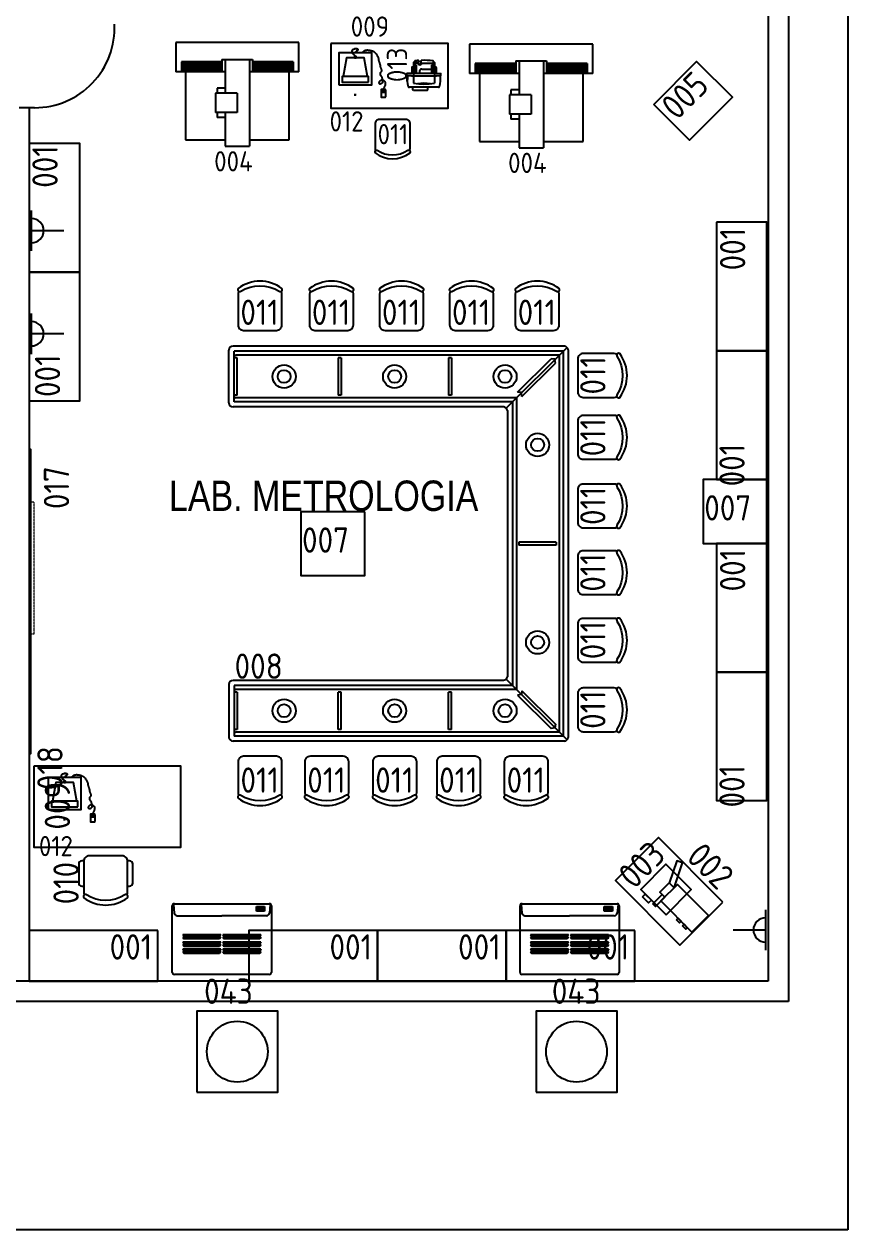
# Model space of a CAD drawing. Header units: millimetres. Extents: x 18768 to 1484868, y -11027 to 520152.
# Drawn here: x 1429404 to 1437540, y 136290 to 148195 of the extents above; entities that cross this region are included whole.
import ezdxf
from ezdxf.enums import TextEntityAlignment as Align

# ---------------------------------------------------------------- set-up
doc = ezdxf.new("R2010")
doc.units = ezdxf.units.MM
for name, pattern in [('CONTINU', [0]), ('HIDDEN', [0.375, 0.25, -0.125]), ('HIDDEN2', [4.7625, 3.175, -1.5875])]:
    doc.linetypes.add(name, pattern=pattern)
for name, color, linetype in [('025', 3, 'Continuous'), ('4-MOBILIA', 4, 'Continuous'), ('L025-CONTORNO', 7, 'Continuous'), ('L025-TEXTO', 7, 'Continuous'), ('L035-ARRANJO-ADQUIRIR', 102, 'Continuous'), ('L035-ARRANJO-EXISTENTE', 180, 'Continuous'), ('L035-ARRANJO-REMANEJADO', 200, 'Continuous'), ('L035-TEXTO', 40, 'Continuous'), ('L1-ARRANJO', 5, 'Continuous'), ('PAREDES', 7, 'Continuous')]:
    doc.layers.add(name, color=color, linetype=linetype)
doc.layers.add('L035-DEMOLIÇÃO', color=40, linetype='Continuous', plot=False)
doc.styles.add('ISO-CP--18', font='isocp.shx', dxfattribs={"width": 0.75, "height": 180})
doc.styles.add('ISO-CP--25', font='isocp.shx', dxfattribs={"height": 250})
doc.styles.get("Standard").update_dxf_attribs({"font": 'arial.ttf'})

# ---------------------------------------------------------------- blocks, each defined once
blk = doc.blocks.new('BL_SENAI_id9350510590')
at = {"layer": 'L035-ARRANJO-REMANEJADO', "color": 0, "linetype": 'CONTINU', "ltscale": 2}
for p, q in [((-256.9, 652.6), (-256.9, -107.4)), ((-76.9, 652.6), (-256.9, 652.6)), ((-137.4, 617.6), (-76.9, 617.6)), ((-137.4, 617.6), (-137.4, 367.6)), ((-137.4, 612.6), (-76.9, 612.6)), ((-137.4, 607.6), (-76.9, 607.6)), ((-137.4, 602.6), (-76.9, 602.6)), ((-137.4, 597.6), (-76.9, 597.6)), ((-76.9, 652.6), (-76.9, 347.6)), ((-137.4, 592.6), (-76.9, 592.6)), ((-137.4, 587.6), (-76.9, 587.6)), ((-137.4, 582.6), (-76.9, 582.6)), ((-137.4, 577.6), (-76.9, 577.6)), ((-137.4, 572.6), (-76.9, 572.6)), ((-137.4, 567.6), (-76.9, 567.6)), ((-137.4, 562.6), (-76.9, 562.6)), ((-137.4, 557.6), (-76.9, 557.6)), ((-137.4, 552.6), (-76.9, 552.6)), ((-137.4, 547.6), (-76.9, 547.6)), ((-137.4, 542.6), (-76.9, 542.6)), ((-137.4, 537.6), (-76.9, 537.6)), ((-137.4, 532.6), (-76.9, 532.6)), ((-137.4, 527.6), (-76.9, 527.6)), ((-137.4, 522.6), (-76.9, 522.6)), ((343.1, 592.6), (-76.9, 592.6)), ((343.1, 347.6), (343.1, 592.6)), ((-137.4, 517.6), (-76.9, 517.6)), ((-137.4, 512.6), (-76.9, 512.6)), ((-137.4, 507.6), (-76.9, 507.6)), ((-137.4, 502.6), (-76.9, 502.6)), ((-137.4, 497.6), (-76.9, 497.6)), ((-137.4, 492.6), (-76.9, 492.6)), ((-137.4, 487.6), (-76.9, 487.6)), ((-137.4, 482.6), (-76.9, 482.6)), ((-137.4, 477.6), (-76.9, 477.6)), ((-137.4, 472.6), (-76.9, 472.6)), ((-137.4, 467.6), (-76.9, 467.6)), ((-137.4, 462.6), (-76.9, 462.6)), ((-137.4, 457.6), (-76.9, 457.6)), ((-137.4, 452.6), (-76.9, 452.6)), ((-137.4, 447.6), (-76.9, 447.6)), ((-137.4, 442.6), (-76.9, 442.6)), ((-137.4, 437.6), (-76.9, 437.6)), ((-137.4, 432.6), (-76.9, 432.6)), ((-137.4, 427.6), (-76.9, 427.6)), ((-137.4, 422.6), (-76.9, 422.6)), ((-137.4, 417.6), (-76.9, 417.6)), ((-137.4, 412.6), (-76.9, 412.6)), ((-137.4, 407.6), (-76.9, 407.6)), ((-137.4, 402.6), (-76.9, 402.6)), ((-137.4, 397.6), (-76.9, 397.6)), ((-137.4, 392.6), (-76.9, 392.6)), ((-137.4, 387.6), (-76.9, 387.6)), ((-137.4, 382.6), (-76.9, 382.6)), ((-137.4, 377.6), (-76.9, 377.6)), ((-137.4, 372.6), (-76.9, 372.6)), ((-153.2, 367.6), (-76.9, 367.6)), ((-153.2, 177.6), (-153.2, 367.6)), ((-153.2, 347.6), (383.1, 347.6)), ((383.1, 197.6), (383.1, 347.6)), ((54.9, 272.6), (54.9, 137.6)), ((54.9, 272.6), (174.9, 272.6)), ((174.9, 272.6), (174.9, 137.6)), ((-153.2, 197.6), (54.9, 197.6)), ((-153.2, 177.6), (-76.9, 177.6)), ((-137.4, 177.6), (-137.4, -72.4)), ((-137.4, 177.6), (-76.9, 177.6)), ((-137.4, 172.6), (-76.9, 172.6)), ((-137.4, 167.6), (-76.9, 167.6)), ((-137.4, 162.6), (-76.9, 162.6)), ((-137.4, 157.6), (-76.9, 157.6)), ((-137.4, 152.6), (-76.9, 152.6)), ((-76.9, 197.6), (-76.9, -107.4)), ((24.9, 197.6), (24.9, 147.6)), ((174.9, 197.6), (383.1, 197.6)), ((204.9, 197.6), (204.9, 147.6)), ((343.1, -47.4), (343.1, 197.6)), ((-137.4, 147.6), (-76.9, 147.6)), ((-137.4, 142.6), (-76.9, 142.6)), ((-137.4, 137.6), (-76.9, 137.6)), ((-137.4, 132.6), (-76.9, 132.6)), ((-137.4, 127.6), (-76.9, 127.6)), ((-137.4, 122.6), (-76.9, 122.6)), ((-137.4, 117.6), (-76.9, 117.6)), ((-137.4, 112.6), (-76.9, 112.6)), ((-137.4, 107.6), (-76.9, 107.6)), ((-137.4, 102.6), (-76.9, 102.6)), ((-137.4, 97.6), (-76.9, 97.6)), ((-137.4, 92.6), (-76.9, 92.6)), ((-137.4, 87.6), (-76.9, 87.6)), ((-137.4, 82.6), (-76.9, 82.6)), ((-137.4, 77.6), (-76.9, 77.6)), ((24.9, 147.6), (54.9, 147.6)), ((54.9, 137.6), (174.9, 137.6)), ((174.9, 147.6), (204.9, 147.6)), ((-137.4, 72.6), (-76.9, 72.6)), ((-137.4, 67.6), (-76.9, 67.6)), ((-137.4, 62.6), (-76.9, 62.6)), ((-137.4, 57.6), (-76.9, 57.6)), ((-137.4, 52.6), (-76.9, 52.6)), ((-137.4, 47.6), (-76.9, 47.6)), ((-137.4, 42.6), (-76.9, 42.6)), ((-137.4, 37.6), (-76.9, 37.6)), ((-137.4, 32.6), (-76.9, 32.6)), ((-137.4, 27.6), (-76.9, 27.6)), ((-137.4, 22.6), (-76.9, 22.6)), ((-137.4, 17.6), (-76.9, 17.6)), ((-137.4, 12.6), (-76.9, 12.6)), ((-137.4, 7.6), (-76.9, 7.6)), ((-137.4, 2.6), (-76.9, 2.6)), ((-137.4, -2.4), (-76.9, -2.4)), ((-137.4, -7.4), (-76.9, -7.4)), ((-137.4, -12.4), (-76.9, -12.4)), ((-137.4, -17.4), (-76.9, -17.4)), ((-137.4, -22.4), (-76.9, -22.4)), ((-137.4, -27.4), (-76.9, -27.4)), ((-137.4, -32.4), (-76.9, -32.4)), ((-137.4, -37.4), (-76.9, -37.4)), ((-137.4, -42.4), (-76.9, -42.4)), ((-137.4, -47.4), (-76.9, -47.4)), ((-137.4, -52.4), (-76.9, -52.4)), ((-137.4, -57.4), (-76.9, -57.4)), ((-137.4, -62.4), (-76.9, -62.4)), ((-137.4, -67.4), (-76.9, -67.4)), ((-137.4, -72.4), (-76.9, -72.4)), ((-76.9, -47.4), (343.1, -47.4)), ((-256.9, -107.4), (-76.9, -107.4))]:
    blk.add_line(p, q, dxfattribs=at)
at = {"layer": 'L025-TEXTO', "linetype": 'HIDDEN', "ltscale": 2, "style": 'ISO-CP--18'}
blk.add_attdef('rmp_mt_codmaterial', (15, 15), '', height=40, dxfattribs=at)
at = {"layer": 'L025-TEXTO', "linetype": 'HIDDEN', "ltscale": 2, "style": 'ISO-CP--18', "flags": 1}
for tag in ['rmp_mt_nomeunid', 'rmp_mt_potencia', 'rmp_mt_cod']:
    blk.add_attdef(tag, (15, 15), '', height=40, dxfattribs=at)
blk = doc.blocks.new('BL_SENAI_id9320260060')
at = {"layer": '025', "color": 0}
blk.add_lwpolyline([(-1269, -8), (1, -8), (1, 492), (-1269, 492)], close=True, dxfattribs=at)
at = {"layer": 'L025-TEXTO', "style": 'ISO-CP--18'}
blk.add_attdef('rmp_mt_codmaterial', (15, 15), '', height=40, dxfattribs=at)
at = {"layer": 'L025-TEXTO', "style": 'ISO-CP--18', "flags": 1}
for tag in ['rmp_mt_nomeunid', 'rmp_mt_potencia', 'rmp_mt_cod']:
    blk.add_attdef(tag, (15, 15), '', height=40, dxfattribs=at)
blk = doc.blocks.new('BL_SENAI_id9320211370')
at = {"layer": 'L035-ARRANJO-ADQUIRIR', "color": 0}
for points in [[(-190, 260, -0.290756), (190, 260, 0.829608), (216, 288, 0.333333), (-216, 288, 0.829608), (-190, 260)], [(-210, 259, 0.129448), (-217, 233), (-217, -72, 0.414214), (-163, -126), (162, -126, 0.414214), (216, -72), (216, 234, 0.120944), (210, 259)]]:
    blk.add_lwpolyline(points, format="xyb", dxfattribs=at)
at = {"layer": 'L025-TEXTO', "style": 'ISO-CP--25'}
blk.add_attdef('rmp_mt_codmaterial', (15, 15), '', height=40, dxfattribs=at)
at = {"layer": 'L025-TEXTO', "style": 'ISO-CP--25', "flags": 1}
for tag in ['rmp_mt_nomeunid', 'rmp_mt_potencia', 'rmp_mt_cod']:
    blk.add_attdef(tag, (15, 15), '', height=40, dxfattribs=at)
blk = doc.blocks.new('BL_SENAI_id9320211380')
at = {"layer": 'L035-ARRANJO-ADQUIRIR', "color": 0}
for points in [[(388, -137, 0.129448), (395, -110), (395, 195, 0.414214), (341, 249), (16, 249, 0.414214), (-38, 195), (-38, -112, 0.120944), (-32, -137)], [(-38, 199), (-58, 199, 0.414214), (-88, 169), (-88, -21, 0.414214), (-58, -51), (-38, -51)], [(395, -51), (415, -51, 0.414214), (445, -21), (445, 169, 0.414214), (415, 199), (395, 199)], [(368, -137, -0.290756), (-12, -137, 0.829608), (-38, -166, 0.333333), (394, -166, 0.829608), (368, -137)]]:
    blk.add_lwpolyline(points, format="xyb", dxfattribs=at)
at = {"layer": 'L025-TEXTO', "style": 'ISO-CP--25'}
blk.add_attdef('rmp_mt_codmaterial', (15, 15), '', height=40, dxfattribs=at)
at = {"layer": 'L025-TEXTO', "style": 'ISO-CP--25', "flags": 1}
for tag in ['rmp_mt_nomeunid', 'rmp_mt_potencia', 'rmp_mt_cod']:
    blk.add_attdef(tag, (15, 15), '', height=40, dxfattribs=at)
blk = doc.blocks.new('BL_SENAI_id9320220810')
at = {"layer": 'L025-CONTORNO', "color": 0}
blk.add_lwpolyline([(-688, 238), (112, 238), (112, 1688), (-688, 1688)], close=True, dxfattribs=at)
at = {"layer": 'L025-TEXTO', "style": 'ISO-CP--25'}
blk.add_attdef('rmp_mt_codmaterial', (15, 15), '', height=40, dxfattribs=at)
at = {"layer": 'L025-TEXTO', "style": 'ISO-CP--25', "flags": 1}
for tag in ['rmp_mt_nomeunid', 'rmp_mt_potencia', 'rmp_mt_cod']:
    blk.add_attdef(tag, (15, 15), '', height=40, dxfattribs=at)
blk = doc.blocks.new('BL_SENAI_id9350590340')
at = {"layer": 'L025-CONTORNO', "color": 0}
blk.add_lwpolyline([(-799, 64), (-169, 64), (-169, 694), (-799, 694)], close=True, dxfattribs=at)
at = {"layer": 'L025-TEXTO', "style": 'ISO-CP--25'}
blk.add_attdef('rmp_mt_codmaterial', (15, 15), '', height=40, dxfattribs=at)
at = {"layer": 'L025-TEXTO', "style": 'ISO-CP--25', "flags": 1}
for tag in ['rmp_mt_nomeunid', 'rmp_mt_potencia', 'rmp_mt_cod']:
    blk.add_attdef(tag, (15, 15), '', height=40, dxfattribs=at)
blk = doc.blocks.new('BL_SENAI_id9370710510')
at = {"layer": 'L035-ARRANJO-ADQUIRIR', "color": 0}
for p, q in [((491, 168), (491, 85)), ((495, 168), (495, 145)), ((511, 168), (495, 168)), ((542, 174), (498, 174)), ((511, 145), (511, 168)), ((529, 168), (512, 168)), ((512, 168), (512, 145)), ((529, 145), (529, 168)), ((530, 168), (530, 145)), ((546, 168), (530, 168)), ((546, 145), (546, 168)), ((549, 85), (549, 168)), ((185, 107), (161, 107)), ((173, 95), (173, 119)), ((491, 142), (549, 142)), ((491, 141), (549, 141)), ((495, 145), (511, 145)), ((498, 78), (542, 78)), ((512, 145), (529, 145)), ((530, 145), (546, 145))]:
    blk.add_line(p, q, dxfattribs=at)
for points in [[(-27, 229), (-27, 629), (373, 629), (373, 229)], [(162, 566), (184, 566), (184, 581), (162, 581)], [(335, 266), (335, 336), (10, 336), (10, 266)]]:
    blk.add_lwpolyline(points, close=True, dxfattribs=at)
for points in [[(173, 581), (172, 586), (170, 590), (168, 593), (165, 596), (162, 598), (160, 599), (158, 600), (156, 602), (154, 603), (153, 604), (152, 606), (152, 607), (152, 609), (151, 610), (151, 611), (150, 612), (149, 613), (148, 614), (146, 615), (145, 616), (143, 617), (141, 618), (139, 620), (138, 622), (136, 624), (135, 627), (134, 630), (133, 633), (133, 637), (133, 640), (133, 644), (133, 647), (134, 650), (134, 653), (135, 656), (137, 658), (138, 661), (140, 663), (142, 665), (144, 667), (146, 668), (148, 670), (151, 671), (153, 672), (156, 673), (158, 674), (160, 675), (162, 676), (164, 676), (166, 677), (168, 678), (170, 678), (172, 679), (174, 679), (175, 679), (177, 680), (179, 680), (180, 680), (182, 680), (183, 680), (185, 680), (187, 680), (189, 679), (190, 679), (192, 678), (194, 678), (195, 677), (197, 676), (199, 675), (200, 674), (201, 672), (203, 671), (204, 670), (205, 669), (205, 667), (206, 666), (206, 665), (206, 664), (206, 663), (206, 662), (205, 660), (205, 659), (204, 658), (203, 658), (201, 657), (200, 656), (199, 655), (197, 654), (196, 653), (194, 653), (193, 652), (191, 651), (190, 650), (189, 649), (187, 648), (186, 647), (185, 645), (184, 644), (183, 642), (182, 640), (181, 637), (179, 635), (176, 632), (173, 629)], [(268, 629), (272, 638), (277, 645), (282, 650), (288, 655), (294, 657), (300, 659), (307, 661), (313, 661), (320, 662), (326, 662), (332, 661), (338, 661), (343, 660), (349, 659), (355, 658), (360, 657), (366, 656), (371, 654), (377, 652), (382, 651), (387, 649), (392, 646), (397, 644), (402, 641), (406, 637), (411, 634), (415, 630), (419, 626), (422, 621), (426, 617), (430, 612), (433, 607), (437, 602), (440, 597), (443, 591), (447, 586), (449, 580), (452, 575), (454, 570), (456, 565), (457, 560), (458, 555), (459, 550), (460, 545), (460, 540), (461, 535), (461, 531), (462, 526), (464, 521), (466, 516), (467, 511), (470, 507), (472, 502), (474, 496), (475, 491), (477, 486), (478, 481), (479, 475), (480, 470), (481, 465), (481, 459), (482, 454), (483, 449), (484, 445), (486, 440), (487, 436), (489, 432), (491, 428), (492, 425), (494, 421), (495, 418), (496, 415), (496, 411), (496, 408), (496, 405), (495, 402), (494, 398), (493, 395), (492, 393), (490, 390), (488, 387), (486, 385), (484, 382), (482, 380), (481, 377), (480, 375), (479, 372), (479, 369), (479, 366), (479, 362), (481, 359), (482, 355), (484, 352), (486, 348), (488, 345), (490, 342), (492, 338), (493, 336), (495, 333), (497, 331), (498, 329), (499, 327), (500, 326), (501, 325), (501, 325), (501, 324), (501, 324), (501, 324), (501, 324), (500, 323), (500, 322), (501, 319), (501, 316), (502, 312), (503, 308), (504, 303), (505, 298), (506, 293), (507, 287), (508, 283), (509, 278), (510, 275), (511, 271), (511, 268), (511, 265), (510, 262), (509, 259), (507, 257), (505, 254), (502, 251), (498, 248), (495, 246), (491, 244), (487, 242), (483, 241), (480, 241), (477, 241), (475, 242), (473, 243), (471, 245), (470, 247), (469, 250), (469, 253), (469, 256), (469, 259), (470, 262), (471, 265), (472, 268), (473, 271), (475, 274), (477, 277), (479, 280), (482, 283), (485, 286), (488, 289), (491, 291), (495, 293), (498, 294), (503, 294), (507, 293), (512, 292), (517, 290), (522, 287), (527, 283), (531, 279), (536, 274), (539, 269), (542, 263), (543, 257), (544, 251), (544, 245), (543, 239), (542, 233), (540, 227), (538, 221), (536, 216), (533, 210), (530, 205), (528, 199), (525, 194), (523, 189), (521, 183), (520, 177), (520, 174)], [(323, 336), (283, 566), (63, 566), (23, 336)]]:
    blk.add_lwpolyline(points, dxfattribs=at)
for centre, start, end in [((498, 168), 90, 180), ((542, 168), 0, 90), ((498, 85), 180, 270), ((542, 85), 270, 0)]:
    blk.add_arc(centre, 6.72, start, end, dxfattribs=at)
at = {"layer": 'L025-TEXTO', "style": 'ISO-CP--25'}
blk.add_attdef('rmp_mt_codmaterial', (15, 15), '', height=40, dxfattribs=at)
at = {"layer": 'L025-TEXTO', "style": 'ISO-CP--25', "flags": 1}
for tag in ['rmp_mt_nomeunid', 'rmp_mt_potencia', 'rmp_mt_cod']:
    blk.add_attdef(tag, (15, 15), '', height=40, dxfattribs=at)
blk = doc.blocks.new('BL_SENAI_id9370720080')
at = {"layer": 'L035-ARRANJO-EXISTENTE', "color": 0}
for p, q in [((-209, 167), (-209, 337)), ((-169, 28), (-169, 387)), ((136, 337), (-119, 337)), ((-92, 413), (-24, 413)), ((-21, 418), (-3, 418)), ((76, 357), (-1, 357)), ((0, 357), (0, 415)), ((154, 322), (0, 322)), ((104, 317), (0, 317)), ((104, 305), (0, 305)), ((104, 302), (0, 302)), ((79, 337), (79, 354)), ((104, 302), (104, 322)), ((124, 285), (124, 322)), ((132, 285), (132, 322)), ((139, 322), (139, 334)), ((55, 232), (55, 112)), ((124, 92), (124, 240)), ((124, 240), (161, 240)), ((126, 275), (158, 275)), ((136, 77), (-119, 77)), ((-92, 2), (-24, 2)), ((76, 57), (-1, 57)), ((104, 112), (0, 112)), ((104, 110), (0, 110)), ((104, 97), (0, 97)), ((154, 92), (0, 92)), ((0, 57), (0, 0)), ((79, 77), (79, 60)), ((104, 112), (104, 92)), ((139, 80), (139, 92)), ((-21, -3), (-3, -3))]:
    blk.add_line(p, q, dxfattribs=at)
for centre, radius, start, end in [((-154, 387), 15, 107.7571, 180), ((-82, 161), 252, 76.9063, 107.7571), ((721, 207), 850, 171.2026, 188.7974), ((4596, 207), 4625, 177.4284, 182.5716), ((-21, 415), 3, 90, 177.4284), ((-7, 415), 3, 2.5716, 90), ((-4624, 207), 4625, 357.4284, 2.5716), ((-3, 415), 3, 0, 90), ((76, 354), 3, 0, 90), ((136, 334), 3, 0, 90), ((154, 319), 3, 7.2919, 90), ((-721, 207), 885, 4.5759, 7.2919), ((-636, 207), 517, 351.0985, 8.9015), ((25, 232), 30, 0, 142.3429), ((137, 257), 28.3, 123.367, 236.633), ((137, 257), 20.8, 123.367, 227.8145), ((119, 285), 5, 303.367, 0), ((119, 230), 5, 0, 56.633), ((122, 240), 2, 0, 47.8145), ((119, 285), 12.5, 303.367, 0), ((-721, 207), 870, 2.1781, 4.441), ((-721, 207), 885, 352.7081, 1.9536), ((158, 278), 3, 270, 4.5759), ((161, 237), 3, 1.9536, 90), ((-154, 28), 15, 180, 252.2429), ((-82, 254), 252, 252.2429, 283.0937), ((-3, 0), 3, 270, 0), ((76, 60), 3, 270, 0), ((136, 80), 3, 270, 0), ((154, 95), 3, 270, 352.7081), ((-21, 0), 3, 182.5716, 270), ((-7, 0), 3, 270, 357.4284)]:
    blk.add_arc(centre, radius, start, end, dxfattribs=at)
at = {"layer": 'L035-ARRANJO-EXISTENTE', "color": 0, "extrusion": (0, 0, -1)}
blk.add_ellipse((-169, 337), major_axis=(40, 0), ratio=0.25, start_param=3.141593, end_param=4.712389, dxfattribs=at)
at = {"layer": 'L035-ARRANJO-EXISTENTE', "color": 0}
blk.add_ellipse((-169, 167), major_axis=(40, 0), ratio=0.25, start_param=3.141593, end_param=4.712389, dxfattribs=at)
at = {"layer": 'L025-TEXTO', "style": 'ISO-CP--18'}
blk.add_attdef('rmp_mt_codmaterial', (15, 15), '', height=40, dxfattribs=at)
at = {"layer": 'L025-TEXTO', "style": 'ISO-CP--18', "flags": 1}
for tag in ['rmp_mt_nomeunid', 'rmp_mt_potencia', 'rmp_mt_cod']:
    blk.add_attdef(tag, (15, 15), '', height=40, dxfattribs=at)
blk = doc.blocks.new('BL_SENAI_id9350512310')
at = {"layer": 'L035-ARRANJO-ADQUIRIR', "color": 0, "ltscale": 0.05}
for points in [[(146, 496), (-17, 660), (-325, 354), (-162, 190)], [(-26, 240), (-274, 489), (-524, 241), (-275, -8)], [(25, 343), (9, 359), (40, 390), (56, 374)], [(86, 403), (69, 419), (100, 450), (117, 434)], [(-134, 110), (-226, 202), (-199, 228), (-108, 136)], [(-204, 8), (-231, 36), (-171, 96), (-143, 68)]]:
    blk.add_lwpolyline(points, close=True, dxfattribs=at)
for points in [[(-291, 320), (-537, 405), (-557, 349), (-338, 273)], [(-199, 228), (-248, 180), (-339, 272), (-291, 320)]]:
    blk.add_lwpolyline(points, dxfattribs=at)
at = {"layer": 'L025-TEXTO', "style": 'ISO-CP--18'}
blk.add_attdef('rmp_mt_codmaterial', (15, 15), '', height=40, dxfattribs=at)
at = {"layer": 'L025-TEXTO', "style": 'ISO-CP--18', "flags": 1}
for tag in ['rmp_mt_nomeunid', 'rmp_mt_potencia', 'rmp_mt_cod']:
    blk.add_attdef(tag, (15, 15), '', height=40, dxfattribs=at)
blk = doc.blocks.new('BL_SENAI_id9320230780')
at = {"layer": 'L025-TEXTO', "color": 0}
blk.add_lwpolyline([(-342, 28), (295, 665), (-130, 1089), (-766, 453)], close=True, dxfattribs=at)
at = {"layer": 'L025-TEXTO', "style": 'ISO-CP--18'}
blk.add_attdef('rmp_mt_codmaterial', (15, 15), '', height=40, dxfattribs=at)
at = {"layer": 'L025-TEXTO', "style": 'ISO-CP--18', "flags": 1}
for tag in ['rmp_mt_nomeunid', 'rmp_mt_potencia', 'rmp_mt_cod']:
    blk.add_attdef(tag, (15, 15), '', height=40, dxfattribs=at)
blk = doc.blocks.new('BL_SENAI_id9300159197')
at = {"layer": 'L025-CONTORNO', "color": 0, "linetype": 'HIDDEN', "lineweight": 9}
blk.add_lwpolyline([(-650, -50), (650, -50), (650, 0), (-650, 0)], close=True, dxfattribs=at)
at = {"layer": 'L025-TEXTO', "lineweight": 9, "style": 'ISO-CP--25'}
blk.add_attdef('rmp_mt_codmaterial', (15, 15), '', height=40, dxfattribs=at)
at = {"layer": 'L025-TEXTO', "lineweight": 9, "style": 'ISO-CP--25', "flags": 1}
for tag in ['rmp_mt_nomeunid', 'rmp_mt_potencia', 'rmp_mt_cod']:
    blk.add_attdef(tag, (15, 15), '', height=40, dxfattribs=at)
blk = doc.blocks.new('BL_SENAI_id9320290690')
at = {"layer": 'L025-CONTORNO', "color": 0}
blk.add_lwpolyline([(-3131, 134), (-131, 134), (-131, 152), (-3131, 152)], close=True, dxfattribs=at)
at = {"layer": 'L025-TEXTO', "style": 'ISO-CP--25'}
blk.add_attdef('rmp_mt_codmaterial', (15, 15), '', height=40, dxfattribs=at)
at = {"layer": 'L025-TEXTO', "style": 'ISO-CP--25', "flags": 1}
for tag in ['rmp_mt_nomeunid', 'rmp_mt_potencia', 'rmp_mt_cod']:
    blk.add_attdef(tag, (15, 15), '', height=40, dxfattribs=at)
blk = doc.blocks.new('BL_SENAI_id9320222280')
at = {"layer": 'L035-ARRANJO-ADQUIRIR', "color": 0, "linetype": 'ByBlock', "lineweight": -2}
for p, q in [((-40, 2740), (-40, 3260)), ((3276, 3300), (0, 3300)), ((2699, 2689), (3299, 3288)), ((3310, 3265), (3310, -565)), ((2676, 2700), (0, 2700)), ((2710, 2665), (2710, 35)), ((2699, 11), (3299, -588)), ((-40, -40), (-40, -560)), ((2676, 0), (0, 0)), ((3276, -600), (0, -600))]:
    blk.add_line(p, q, dxfattribs=at)
at = {"layer": 'L035-ARRANJO-ADQUIRIR', "color": 0, "linetype": 'ByBlock', "lineweight": -2, "ltscale": 2}
for p, q in [((3261, 3250), (10, 3250)), ((10, 2750), (10, 3250)), ((3260, 3249), (3260, -549)), ((40, 3185), (10, 3185)), ((3221, 3210), (30, 3210)), ((40, 2815), (40, 3185)), ((1038, 3185), (1038, 2815)), ((1068, 3185), (1038, 3185)), ((1068, 3185), (1068, 2815)), ((2129, 3185), (2129, 2815)), ((2159, 3185), (2129, 3185)), ((2159, 3185), (2159, 2815)), ((2811, 2846), (3142, 3175)), ((2854, 2804), (3184, 3133)), ((3179, 3170), (3142, 3175)), ((3184, 3133), (3179, 3170)), ((3220, 3209), (3220, -509)), ((40, 2815), (10, 2815)), ((2760, 2750), (10, 2750)), ((2800, 2790), (30, 2790)), ((1068, 2815), (1038, 2815)), ((2159, 2815), (2129, 2815)), ((2760, 2750), (2760, -50)), ((2800, 2790), (2800, -90)), ((2849, 2841), (2811, 2846)), ((2854, 2804), (2849, 2841)), ((3193, 1365), (2823, 1365)), ((2823, 1365), (2823, 1335)), ((3193, 1335), (2823, 1335)), ((3193, 1365), (3193, 1335)), ((2760, -50), (10, -50)), ((10, -50), (10, -550)), ((40, -115), (10, -115)), ((2800, -90), (30, -90)), ((40, -115), (40, -485)), ((1038, -485), (1038, -115)), ((1068, -115), (1038, -115)), ((1068, -485), (1068, -115)), ((2129, -485), (2129, -115)), ((2159, -115), (2129, -115)), ((2159, -485), (2159, -115)), ((2854, -104), (2849, -141)), ((2854, -104), (3184, -433)), ((2849, -141), (2811, -146)), ((2811, -146), (3142, -475)), ((3179, -470), (3142, -475)), ((3184, -433), (3179, -470)), ((40, -485), (10, -485)), ((3261, -550), (10, -550)), ((3221, -510), (30, -510)), ((1068, -485), (1038, -485)), ((2159, -485), (2129, -485))]:
    blk.add_line(p, q, dxfattribs=at)
for centre, radius in [((505, 3000), 114), ((1596, 3000), 114), ((2687, 3000), 114), ((505, 3000), 63.5), ((1596, 3000), 63.5), ((2687, 3000), 63.5), ((3008, 2325), 114), ((3008, 2325), 63.5), ((3008, 375), 114), ((3008, 375), 63.5), ((505, -300), 114), ((505, -300), 63.5), ((1596, -300), 114), ((1596, -300), 63.5), ((2687, -300), 114), ((2687, -300), 63.5)]:
    blk.add_circle(centre, radius, dxfattribs=at)
at = {"layer": 'L035-ARRANJO-ADQUIRIR', "color": 0, "linetype": 'ByBlock', "lineweight": -2}
for centre, start, end in [((0, 3260), 90, 180), ((3270, 3260), 7, 82.0566), ((0, 2740), 180, 270), ((2670, 2660), 7, 82), ((0, -40), 90, 180), ((2670, 40), 278, 353), ((0, -560), 180, 270), ((3270, -560), 277.9434, 353)]:
    blk.add_arc(centre, 40, start, end, dxfattribs=at)
at = {"layer": 'L035-ARRANJO-ADQUIRIR', "color": 0, "linetype": 'ByBlock', "lineweight": -2, "ltscale": 2}
for centre, start, end in [((30, 3190), 90, 180), ((30, 2810), 180, 270), ((30, -110), 90, 180), ((30, -490), 180, 270)]:
    blk.add_arc(centre, 20, start, end, dxfattribs=at)
at = {"layer": 'L025-TEXTO', "linetype": 'ByBlock', "lineweight": -2, "style": 'ISO-CP--25'}
blk.add_attdef('rmp_mt_codmaterial', (15, 15), '', height=40, dxfattribs=at)
at = {"layer": 'L025-TEXTO', "linetype": 'ByBlock', "lineweight": -2, "style": 'ISO-CP--25', "flags": 1}
for tag in ['rmp_mt_nomeunid', 'rmp_mt_potencia', 'rmp_mt_cod']:
    blk.add_attdef(tag, (15, 15), '', height=40, dxfattribs=at)
blk = doc.blocks.new('BL_SENAI_id9315160120')
at = {"color": 0}
for p, q in [((93, 569), (105, 588)), ((469, 569), (93, 569)), ((93, 544), (105, 564)), ((469, 544), (93, 544)), ((93, 498), (105, 518)), ((469, 498), (93, 498)), ((93, 474), (105, 493)), ((105, 588), (457, 588)), ((105, 564), (457, 564)), ((105, 518), (457, 518)), ((105, 493), (457, 493)), ((469, 569), (457, 588)), ((469, 544), (457, 564)), ((469, 498), (457, 518)), ((469, 474), (457, 493)), ((489, 569), (501, 588)), ((865, 569), (489, 569)), ((489, 544), (501, 564)), ((865, 544), (489, 544)), ((489, 498), (501, 518)), ((865, 498), (489, 498)), ((489, 474), (501, 493)), ((501, 588), (853, 588)), ((501, 564), (853, 564)), ((501, 518), (853, 518)), ((501, 493), (853, 493)), ((865, 569), (853, 588)), ((865, 544), (853, 564)), ((865, 498), (853, 518)), ((865, 474), (853, 493)), ((469, 474), (93, 474)), ((93, 426), (105, 445)), ((469, 426), (93, 426)), ((93, 401), (105, 420)), ((469, 401), (93, 401)), ((105, 445), (457, 445)), ((105, 420), (457, 420)), ((469, 426), (457, 445)), ((469, 401), (457, 420)), ((865, 474), (489, 474)), ((489, 426), (501, 445)), ((865, 426), (489, 426)), ((489, 401), (501, 420)), ((865, 401), (489, 401)), ((501, 445), (853, 445)), ((501, 420), (853, 420)), ((865, 426), (853, 445)), ((865, 401), (853, 420)), ((0, 106), (8, 190)), ((37, 215), (479, 215)), ((56, 126), (56, 170)), ((56, 170), (136, 170)), ((136, 126), (56, 126)), ((136, 170), (136, 126)), ((921, 215), (479, 215)), ((958, 106), (950, 190))]:
    blk.add_line(p, q, dxfattribs=at)
for centre, radius in [((78, 148), 17.7), ((78, 148), 5.72), ((115, 148), 15.8), ((115, 148), 3.81)]:
    blk.add_circle(centre, radius, dxfattribs=at)
for centre, start, end in [((37, 185), 90, 169.0323), ((921, 185), 10.9677, 90)]:
    blk.add_arc(centre, 30, start, end, dxfattribs=at)
at = {"layer": 'L025-CONTORNO', "color": 0}
for p, q in [((-10, 117), (-10, 775)), ((10, 795), (948, 795)), ((968, 775), (968, 117)), ((948, 97), (10, 97))]:
    blk.add_line(p, q, dxfattribs=at)
for centre, start, end in [((10, 775), 90, 180), ((948, 775), 0, 90), ((10, 117), 180, 270), ((948, 117), 270, 0)]:
    blk.add_arc(centre, 20, start, end, dxfattribs=at)
at = {"layer": 'L025-TEXTO', "linetype": 'HIDDEN2', "style": 'ISO-CP--25'}
blk.add_attdef('rmp_mt_codmaterial', (15, 15), '', height=40, dxfattribs=at)
at = {"layer": 'L025-TEXTO', "linetype": 'HIDDEN2', "style": 'ISO-CP--25', "flags": 1}
for tag in ['rmp_mt_nomeunid', 'rmp_mt_potencia', 'rmp_mt_cod']:
    blk.add_attdef(tag, (15, 15), '', height=40, dxfattribs=at)
blk = doc.blocks.new('BL_SENAI_id9350512320')
at = {"layer": 'L1-ARRANJO', "color": 0}
blk.add_lwpolyline([(-192, 85), (-792, 85), (-792, 585), (-192, 585)], close=True, dxfattribs=at)
at = {"layer": 'L025-TEXTO', "style": 'ISO-CP--18'}
blk.add_attdef('rmp_mt_codmaterial', (15, 15), '', height=40, dxfattribs=at)
at = {"layer": 'L025-TEXTO', "style": 'ISO-CP--18', "flags": 1}
for tag in ['rmp_mt_nomeunid', 'rmp_mt_potencia', 'rmp_mt_cod']:
    blk.add_attdef(tag, (15, 15), '', height=40, dxfattribs=at)

msp = doc.modelspace()

# ---------------------------------------------------------------- linework, layer by layer
at = {"layer": '4-MOBILIA'}
msp.add_line((1436753.298, 146469.791), (1436753.298, 145709.791), dxfattribs=at)
at = {"layer": 'DEFPOINTS'}
msp.add_line((1429507.926, 147369.597), (1429354.298, 147369.6), dxfattribs=at)
at = {"layer": 'L035-ARRANJO-ADQUIRIR', "color": 100}
for p, q in [((1429476.575, 145954.74), (1429476.575, 146354.74)), ((1429796.575, 146154.74), (1429476.575, 146154.74)), ((1429476.575, 144937.249), (1429476.575, 145337.249)), ((1429796.575, 145137.249), (1429476.575, 145137.249)), ((1436726.933, 139451.432), (1436726.933, 139051.432)), ((1436726.933, 139451.432), (1436726.933, 139051.432)), ((1436406.933, 139251.432), (1436726.933, 139251.432))]:
    msp.add_line(p, q, dxfattribs=at)
at = {"layer": 'L035-ARRANJO-ADQUIRIR'}
for points in [[(1431109.736, 137649.648), (1431909.736, 137649.648), (1431909.736, 138449.648), (1431109.736, 138449.648)], [(1434460.091, 137649.648), (1435260.091, 137649.648), (1435260.091, 138449.648), (1434460.091, 138449.648)]]:
    msp.add_lwpolyline(points, close=True, dxfattribs=at)
for centre in [(1431509.736, 138049.648), (1434860.091, 138049.648)]:
    msp.add_circle(centre, 300, dxfattribs=at)
at = {"layer": 'L035-ARRANJO-ADQUIRIR', "color": 100}
for centre, start, end in [((1429476.575, 146154.74), 270, 90), ((1429476.575, 145137.249), 270, 90), ((1436726.933, 139251.432), 90, 270)]:
    msp.add_arc(centre, 120, start, end, dxfattribs=at)
at = {"layer": 'L035-DEMOLIÇÃO', "linetype": 'ByBlock', "lineweight": -2}
msp.add_lwpolyline([(1437540.298, 136290.012), (1345642.017, 136290.012), (1345642.017, 173818.605), (1437540.298, 173818.605)], close=True, dxfattribs=at)
at = {"layer": 'PAREDES'}
for p, q in [((1436753.298, 148344.6), (1436753.298, 138744.6)), ((1436753.298, 148344.6), (1436753.298, 138744.6)), ((1436753.298, 148344.6), (1436753.298, 138744.6)), ((1436953.298, 148344.6), (1436953.298, 138544.6)), ((1436953.298, 148344.6), (1436953.298, 138544.6)), ((1436953.298, 148344.6), (1436953.298, 138544.6)), ((1429453.298, 147369.598), (1429453.298, 138744.6)), ((1436753.298, 138744.6), (1421953.298, 138744.6)), ((1436753.298, 138744.6), (1421953.298, 138744.6)), ((1436953.298, 138544.6), (1421953.298, 138544.6)), ((1436953.298, 138544.6), (1421953.298, 138544.6)), ((1436953.298, 138544.6), (1421953.298, 138544.6))]:
    msp.add_line(p, q, dxfattribs=at)
msp.add_arc((1429507.926, 148159.597), 790, 270, 2.5392518, dxfattribs=at)

# ---------------------------------------------------------------- block references
at = {"layer": 'L035-ARRANJO-ADQUIRIR'}
ref = msp.add_blockref('BL_SENAI_id9320220810', (1432243.149, 147453.769), dxfattribs=dict(at, xscale=0.8, yscale=0.8, zscale=0.8, rotation=270))
ref.add_attrib('rmp_mt_codmaterial', '009', dxfattribs={"layer": 'L025-TEXTO', "height": 200, "style": 'ISO-CP--25'}).set_placement((1432819.069, 148070.357), align=Align.CENTER)
ref = msp.add_blockref('BL_SENAI_id9350510590', (1431073.113, 147600.945), dxfattribs=dict(at, xscale=1.6, yscale=1.6, zscale=1.6, rotation=270))
ref.add_attrib('rmp_mt_codmaterial', '004', dxfattribs={"layer": 'L025-TEXTO', "linetype": 'HIDDEN', "ltscale": 2, "height": 200, "style": 'ISO-CP--18'}).set_placement((1431471.472, 146840.3), align=Align.MIDDLE)
ref = msp.add_blockref('BL_SENAI_id9350510590', (1433976.292, 147585.553), dxfattribs=dict(at, xscale=1.6, yscale=1.6, zscale=1.6, rotation=270))
ref.add_attrib('rmp_mt_codmaterial', '004', dxfattribs={"layer": 'L025-TEXTO', "linetype": 'HIDDEN', "ltscale": 2, "height": 200, "style": 'ISO-CP--18'}).set_placement((1434374.651, 146824.907), align=Align.MIDDLE)
ref = msp.add_blockref('BL_SENAI_id9370710510', (1432536.413, 147410.005), dxfattribs=dict(at, xscale=0.8, yscale=0.8, zscale=0.8))
ref.add_attrib('rmp_mt_codmaterial', '012', dxfattribs={"layer": 'L025-TEXTO', "height": 200, "style": 'ISO-CP--25'}).set_placement((1432588.551, 147134.385), align=Align.CENTER)
ref = msp.add_blockref('BL_SENAI_id9370720080', (1433518.727, 147706.154), dxfattribs=dict(at, xscale=0.8, yscale=0.8, zscale=0.8, rotation=90))
ref.add_attrib('rmp_mt_codmaterial', '013', dxfattribs={"layer": 'L025-TEXTO', "height": 200, "rotation": 90, "style": 'ISO-CP--18'}).set_placement((1433186.916, 147791.781), align=Align.CENTER)
ref = msp.add_blockref('BL_SENAI_id9350512320', (1435426.253, 147326.869), dxfattribs=dict(at, rotation=224.9999999999999))
ref.add_attrib('rmp_mt_codmaterial', '005', dxfattribs={"layer": 'L025-TEXTO', "height": 250, "rotation": 45, "style": 'ISO-CP--18'}).set_placement((1436017.804, 147402.481), align=Align.CENTER)
ref = msp.add_blockref('BL_SENAI_id9320211370', (1433042.836, 147153.197), dxfattribs=dict(at, xscale=0.8, yscale=0.8, zscale=0.8, rotation=180))
ref.add_attrib('rmp_mt_codmaterial', '011', dxfattribs={"layer": 'L025-TEXTO', "height": 200, "style": 'ISO-CP--25'}).set_placement((1433046.414, 147007.963), align=Align.CENTER)
ref = msp.add_blockref('BL_SENAI_id9320260060', (1429461.453, 145746.025), dxfattribs=dict(at, rotation=270))
ref.add_attrib('rmp_mt_codmaterial', '001', dxfattribs={"layer": 'L025-TEXTO', "height": 250, "rotation": 90, "style": 'ISO-CP--18'}).set_placement((1429610.49, 146788.012), align=Align.MIDDLE)
ref = msp.add_blockref('BL_SENAI_id9320260060', (1436248.948, 144968.962), dxfattribs=dict(at, rotation=270))
ref.add_attrib('rmp_mt_codmaterial', '001', dxfattribs={"layer": 'L025-TEXTO', "height": 250, "rotation": 90, "style": 'ISO-CP--18'}).set_placement((1436401.945, 145972.929), align=Align.MIDDLE)
ref = msp.add_blockref('BL_SENAI_id9320260060', (1429461.453, 144476.025), dxfattribs=dict(at, rotation=270))
ref.add_attrib('rmp_mt_codmaterial', '001', dxfattribs={"layer": 'L025-TEXTO', "height": 250, "rotation": 90, "style": 'ISO-CP--18'}).set_placement((1429634.808, 144722.469), align=Align.MIDDLE)
ref = msp.add_blockref('BL_SENAI_id9320211370', (1431733.62, 145296.603), dxfattribs=at)
ref.add_attrib('rmp_mt_codmaterial', '011', dxfattribs={"layer": 'L025-TEXTO', "height": 250, "style": 'ISO-CP--25'}).set_placement((1431729.148, 145224.531), align=Align.CENTER)
ref = msp.add_blockref('BL_SENAI_id9320211370', (1432439.555, 145296.603), dxfattribs=at)
ref.add_attrib('rmp_mt_codmaterial', '011', dxfattribs={"layer": 'L025-TEXTO', "height": 250, "style": 'ISO-CP--25'}).set_placement((1432435.082, 145224.531), align=Align.CENTER)
ref = msp.add_blockref('BL_SENAI_id9320211370', (1433131.489, 145296.603), dxfattribs=at)
ref.add_attrib('rmp_mt_codmaterial', '011', dxfattribs={"layer": 'L025-TEXTO', "height": 250, "style": 'ISO-CP--25'}).set_placement((1433127.017, 145224.531), align=Align.CENTER)
ref = msp.add_blockref('BL_SENAI_id9320211370', (1433823.424, 145296.603), dxfattribs=at)
ref.add_attrib('rmp_mt_codmaterial', '011', dxfattribs={"layer": 'L025-TEXTO', "height": 250, "style": 'ISO-CP--25'}).set_placement((1433818.951, 145224.531), align=Align.CENTER)
ref = msp.add_blockref('BL_SENAI_id9320211370', (1434472.113, 145296.603), dxfattribs=at)
ref.add_attrib('rmp_mt_codmaterial', '011', dxfattribs={"layer": 'L025-TEXTO', "height": 250, "style": 'ISO-CP--25'}).set_placement((1434467.641, 145224.531), align=Align.CENTER)
at = {"layer": 'L035-ARRANJO-ADQUIRIR', "linetype": 'ByBlock', "lineweight": -2}
ref = msp.add_blockref('BL_SENAI_id9320222280', (1431467.288, 141715.384), dxfattribs=at)
ref.add_attrib('rmp_mt_codmaterial', '008', (1431482.288, 141730.384), dxfattribs={"layer": 'L025-TEXTO', "linetype": 'ByBlock', "lineweight": -2, "height": 250, "style": 'ISO-CP--25'})
at = {"layer": 'L035-ARRANJO-ADQUIRIR'}
ref = msp.add_blockref('BL_SENAI_id9320211370', (1434999.108, 144725.113), dxfattribs=dict(at, rotation=270))
ref.add_attrib('rmp_mt_codmaterial', '011', dxfattribs={"layer": 'L025-TEXTO', "height": 250, "rotation": 90, "style": 'ISO-CP--25'}).set_placement((1435021.159, 144727.075), align=Align.MIDDLE)
ref = msp.add_blockref('BL_SENAI_id9320260060', (1436248.948, 143698.962), dxfattribs=dict(at, rotation=270))
ref.add_attrib('rmp_mt_codmaterial', '001', dxfattribs={"layer": 'L025-TEXTO', "height": 250, "rotation": 90, "style": 'ISO-CP--18'}).set_placement((1436395.604, 143840.438), align=Align.MIDDLE)
ref = msp.add_blockref('BL_SENAI_id9320211370', (1434999.108, 144113.795), dxfattribs=dict(at, rotation=270))
ref.add_attrib('rmp_mt_codmaterial', '011', dxfattribs={"layer": 'L025-TEXTO', "height": 250, "rotation": 90, "style": 'ISO-CP--25'}).set_placement((1435021.159, 144115.758), align=Align.MIDDLE)
ref = msp.add_blockref('BL_SENAI_id9320290690', (1429318.908, 140863.666), dxfattribs=dict(at, rotation=270))
ref.add_attrib('rmp_mt_codmaterial', '018', dxfattribs={"layer": 'L025-TEXTO', "height": 250, "rotation": 90, "style": 'ISO-CP--25'}).set_placement((1429659.01, 140848.666), align=Align.MIDDLE)
ref = msp.add_blockref('BL_SENAI_id9300159197', (1429453.298, 142825.643), dxfattribs=dict(at, rotation=90))
ref.add_attrib('rmp_mt_codmaterial', '017', dxfattribs={"layer": 'L025-TEXTO', "lineweight": 9, "height": 250, "rotation": 90, "style": 'ISO-CP--25'}).set_placement((1429723.563, 143617.94), align=Align.MIDDLE)
ref = msp.add_blockref('BL_SENAI_id9350590340', (1435942.007, 143761.951), dxfattribs=dict(at, rotation=180))
ref.add_attrib('rmp_mt_codmaterial', '007', dxfattribs={"layer": 'L025-TEXTO', "height": 250, "style": 'ISO-CP--25'}).set_placement((1436353.47, 143418.404), align=Align.MIDDLE)
ref = msp.add_blockref('BL_SENAI_id9320211370', (1434999.108, 143436.644), dxfattribs=dict(at, rotation=270))
ref.add_attrib('rmp_mt_codmaterial', '011', dxfattribs={"layer": 'L025-TEXTO', "height": 250, "rotation": 90, "style": 'ISO-CP--25'}).set_placement((1435021.159, 143438.607), align=Align.MIDDLE)
ref = msp.add_blockref('BL_SENAI_id9350590340', (1431969.519, 143444.254), dxfattribs=dict(at, rotation=180))
ref.add_attrib('rmp_mt_codmaterial', '007', dxfattribs={"layer": 'L025-TEXTO', "height": 250, "style": 'ISO-CP--25'}).set_placement((1432380.982, 143100.707), align=Align.MIDDLE)
ref = msp.add_blockref('BL_SENAI_id9320211370', (1434999.108, 142778.302), dxfattribs=dict(at, rotation=270))
ref.add_attrib('rmp_mt_codmaterial', '011', dxfattribs={"layer": 'L025-TEXTO', "height": 250, "rotation": 90, "style": 'ISO-CP--25'}).set_placement((1435021.159, 142780.265), align=Align.MIDDLE)
ref = msp.add_blockref('BL_SENAI_id9320260060', (1436248.948, 141798.962), dxfattribs=dict(at, rotation=270))
ref.add_attrib('rmp_mt_codmaterial', '001', dxfattribs={"layer": 'L025-TEXTO', "height": 250, "rotation": 90, "style": 'ISO-CP--18'}).set_placement((1436401.945, 142802.929), align=Align.MIDDLE)
ref = msp.add_blockref('BL_SENAI_id9320211370', (1434999.108, 142110.555), dxfattribs=dict(at, rotation=270))
ref.add_attrib('rmp_mt_codmaterial', '011', dxfattribs={"layer": 'L025-TEXTO', "height": 250, "rotation": 90, "style": 'ISO-CP--25'}).set_placement((1435021.159, 142112.518), align=Align.MIDDLE)
ref = msp.add_blockref('BL_SENAI_id9320260060', (1436248.948, 140528.962), dxfattribs=dict(at, rotation=270))
ref.add_attrib('rmp_mt_codmaterial', '001', dxfattribs={"layer": 'L025-TEXTO', "height": 250, "rotation": 90, "style": 'ISO-CP--18'}).set_placement((1436395.604, 140670.438), align=Align.MIDDLE)
ref = msp.add_blockref('BL_SENAI_id9320211370', (1434999.108, 141423.999), dxfattribs=dict(at, rotation=270))
ref.add_attrib('rmp_mt_codmaterial', '011', dxfattribs={"layer": 'L025-TEXTO', "height": 250, "rotation": 90, "style": 'ISO-CP--25'}).set_placement((1435021.159, 141425.962), align=Align.MIDDLE)
ref = msp.add_blockref('BL_SENAI_id9320211370', (1431733.911, 140840.078), dxfattribs=dict(at, rotation=180))
ref.add_attrib('rmp_mt_codmaterial', '011', dxfattribs={"layer": 'L025-TEXTO', "height": 250, "style": 'ISO-CP--25'}).set_placement((1431730.195, 140605.844), align=Align.CENTER)
ref = msp.add_blockref('BL_SENAI_id9320211370', (1432393.115, 140840.078), dxfattribs=dict(at, rotation=180))
ref.add_attrib('rmp_mt_codmaterial', '011', dxfattribs={"layer": 'L025-TEXTO', "height": 250, "style": 'ISO-CP--25'}).set_placement((1432389.399, 140605.844), align=Align.CENTER)
ref = msp.add_blockref('BL_SENAI_id9320211370', (1433064.161, 140840.078), dxfattribs=dict(at, rotation=180))
ref.add_attrib('rmp_mt_codmaterial', '011', dxfattribs={"layer": 'L025-TEXTO', "height": 250, "style": 'ISO-CP--25'}).set_placement((1433060.445, 140605.844), align=Align.CENTER)
ref = msp.add_blockref('BL_SENAI_id9320211370', (1433695.946, 140840.078), dxfattribs=dict(at, rotation=180))
ref.add_attrib('rmp_mt_codmaterial', '011', dxfattribs={"layer": 'L025-TEXTO', "height": 250, "style": 'ISO-CP--25'}).set_placement((1433692.23, 140605.844), align=Align.CENTER)
ref = msp.add_blockref('BL_SENAI_id9320211370', (1434362.576, 140840.078), dxfattribs=dict(at, rotation=180))
ref.add_attrib('rmp_mt_codmaterial', '011', dxfattribs={"layer": 'L025-TEXTO', "height": 250, "style": 'ISO-CP--25'}).set_placement((1434358.86, 140605.844), align=Align.CENTER)
ref = msp.add_blockref('BL_SENAI_id9320220810', (1429262.438, 140179.313), dxfattribs=dict(at, rotation=270))
ref.add_attrib('rmp_mt_codmaterial', '009', dxfattribs={"layer": 'L025-TEXTO', "height": 250, "rotation": 90, "style": 'ISO-CP--25'}).set_placement((1429857.615, 140478.268), align=Align.CENTER)
ref = msp.add_blockref('BL_SENAI_id9370710510', (1429665.416, 140255.076), dxfattribs=dict(at, xscale=0.8, yscale=0.8, zscale=0.8))
ref.add_attrib('rmp_mt_codmaterial', '012', dxfattribs={"layer": 'L025-TEXTO', "height": 200, "style": 'ISO-CP--25'}).set_placement((1429717.555, 139979.455), align=Align.CENTER)
ref = msp.add_blockref('BL_SENAI_id9320230780', (1436333.554, 139867.876), dxfattribs=dict(at, rotation=90.00000000002257))
ref.add_attrib('rmp_mt_codmaterial', '002', dxfattribs={"layer": 'L025-TEXTO', "height": 250, "rotation": 315, "style": 'ISO-CP--18'}).set_placement((1436094.438, 139794.72), align=Align.CENTER)
ref = msp.add_blockref('BL_SENAI_id9320211380', (1430031.105, 139734.616), dxfattribs=at)
ref.add_attrib('rmp_mt_codmaterial', '010', dxfattribs={"layer": 'L025-TEXTO', "height": 250, "rotation": 90, "style": 'ISO-CP--25'}).set_placement((1429943.17, 139713.393), align=Align.CENTER)
ref = msp.add_blockref('BL_SENAI_id9315160120', (1431835.712, 139607.257), dxfattribs=dict(at, rotation=180))
ref.add_attrib('rmp_mt_codmaterial', '043', dxfattribs={"layer": 'L025-TEXTO', "linetype": 'HIDDEN2', "height": 250, "style": 'ISO-CP--25'}).set_placement((1431421.858, 138646.531), align=Align.MIDDLE)
ref = msp.add_blockref('BL_SENAI_id9315160120', (1435270.049, 139607.257), dxfattribs=dict(at, rotation=180))
ref.add_attrib('rmp_mt_codmaterial', '043', dxfattribs={"layer": 'L025-TEXTO', "linetype": 'HIDDEN2', "height": 250, "style": 'ISO-CP--25'}).set_placement((1434856.194, 138646.531), align=Align.MIDDLE)
ref = msp.add_blockref('BL_SENAI_id9320260060', (1429454.179, 139236.444), dxfattribs=dict(at, rotation=180))
ref.add_attrib('rmp_mt_codmaterial', '001', dxfattribs={"layer": 'L025-TEXTO', "height": 250, "style": 'ISO-CP--18'}).set_placement((1430458.146, 139083.447), align=Align.MIDDLE)
ref = msp.add_blockref('BL_SENAI_id9320260060', (1431625.947, 139236.444), dxfattribs=dict(at, rotation=180))
ref.add_attrib('rmp_mt_codmaterial', '001', dxfattribs={"layer": 'L025-TEXTO', "height": 250, "style": 'ISO-CP--18'}).set_placement((1432629.914, 139083.447), align=Align.MIDDLE)
ref = msp.add_blockref('BL_SENAI_id9320260060', (1432895.947, 139236.444), dxfattribs=dict(at, rotation=180))
ref.add_attrib('rmp_mt_codmaterial', '001', dxfattribs={"layer": 'L025-TEXTO', "height": 250, "style": 'ISO-CP--18'}).set_placement((1433899.914, 139083.447), align=Align.MIDDLE)
ref = msp.add_blockref('BL_SENAI_id9320260060', (1434165.947, 139236.444), dxfattribs=dict(at, rotation=180))
ref.add_attrib('rmp_mt_codmaterial', '001', dxfattribs={"layer": 'L025-TEXTO', "height": 250, "style": 'ISO-CP--18'}).set_placement((1435169.914, 139083.447), align=Align.MIDDLE)
at = {"layer": 'L035-ARRANJO-EXISTENTE'}
ref = msp.add_blockref('BL_SENAI_id9350512310', (1435503.998, 139375.045), dxfattribs=dict(at, rotation=270.1965692639952))
ref.add_attrib('rmp_mt_codmaterial', '003', dxfattribs={"layer": 'L025-TEXTO', "height": 250, "rotation": 45, "style": 'ISO-CP--18'}).set_placement((1435591.532, 139807.539), align=Align.CENTER)

# ---------------------------------------------------------------- texts
at = {"layer": 'L035-TEXTO', "width": 0.8}
msp.add_text('LAB. METROLOGIA', height=300, dxfattribs=at).set_placement((1430834.952, 143388.123))
msp.add_text('LAB. METROLOGIA', height=300, dxfattribs=at).set_placement((1430834.952, 143388.123))

doc.saveas('drawing.dxf')
